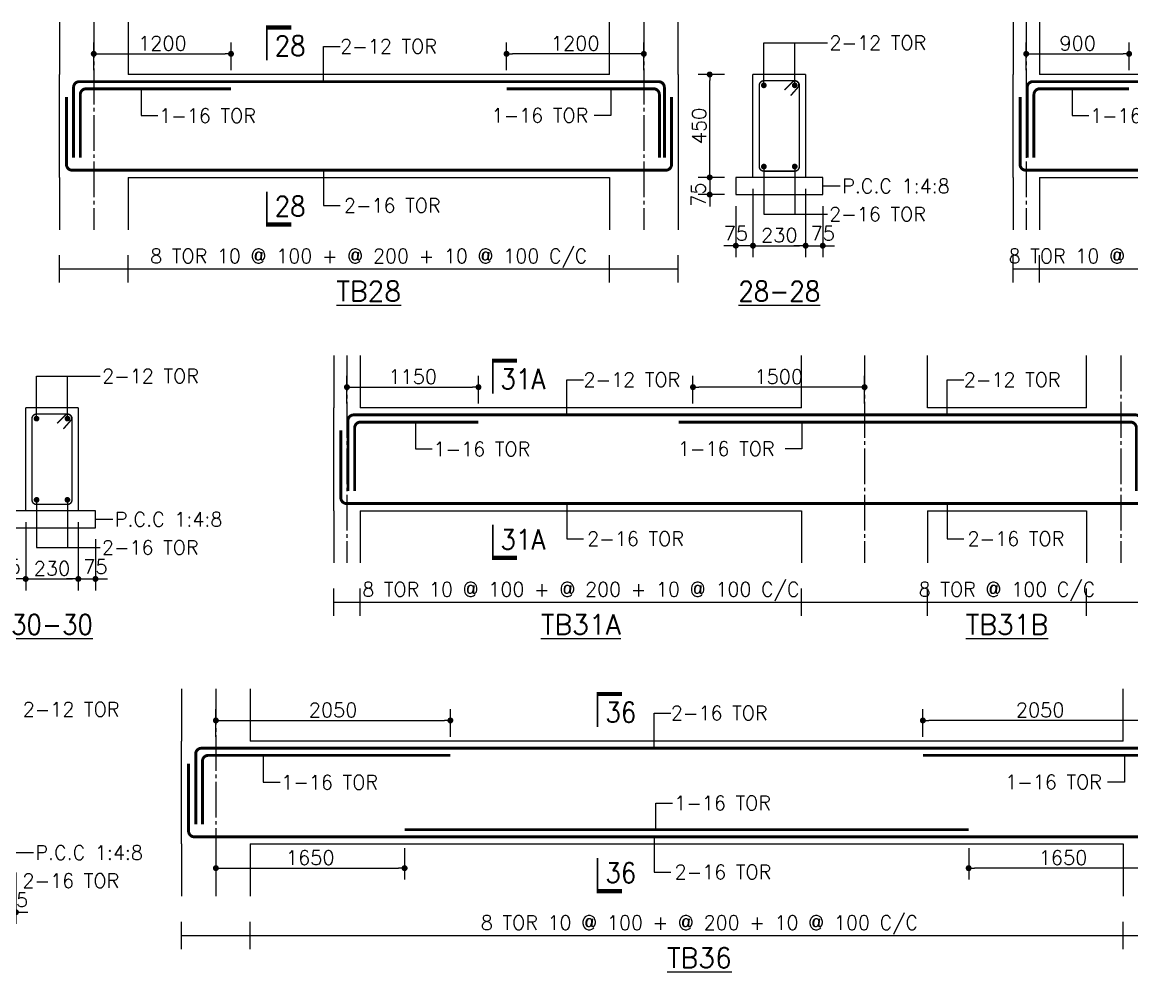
# Model space of a CAD drawing. Extents: x -200722 to 834823, y -494970 to 88783.
# Drawn here: x 278644 to 298044, y -415097 to -398489 of the extents above; entities that cross this region are included whole.
import ezdxf
from ezdxf.enums import TextEntityAlignment as Align

# ---------------------------------------------------------------- set-up
doc = ezdxf.new("R2010")
doc.units = 0
doc.header["$LTSCALE"] = 100
doc.header["$MEASUREMENT"] = 0
doc.header["$PDMODE"] = 34
doc.linetypes.add('CL', pattern=[3.25, 2.5, -0.25, 0.25, -0.25])
doc.layers.get('0').update_dxf_attribs({"linetype": 'CONTINUOUS'})
doc.layers.get('DEFPOINTS').update_dxf_attribs({"linetype": 'CONTINUOUS'})
for name, color, linetype in [('ARO', 7, 'CONTINUOUS'), ('B_NO', 3, 'CONTINUOUS'), ('BEAM', 4, 'CONTINUOUS'), ('CL', 8, 'CL'), ('FOOTING DIM', 4, 'CONTINUOUS'), ('STEEL', 6, 'CONTINUOUS'), ('TEXT', 2, 'CONTINUOUS')]:
    doc.layers.add(name, color=color, linetype=linetype)
doc.styles.add('ROMANS', font='romans.shx')
doc.styles.get("Standard").update_dxf_attribs({"font": 'simplex.shx'})
doc.dimstyles.new('STANDARD$0', dxfattribs={"dimtxt": 2.5, "dimasz": 2.5, "dimexe": 2, "dimexo": 0.7, "dimgap": 0.9, "dimtad": 1, "dimdec": 0, "dimdsep": 46, "dimtxsty": 'ROMANS', "dimcen": 0.09, "dimclrd": 4, "dimclre": 4, "dimclrt": 3, "dimadec": 0, "dimazin": 0, "dimtfac": 1, "dimtdec": 0, "dimtmove": 0, "dimatfit": 3, "dimfxl": 1, "dimtolj": 1, "dimtzin": 0, "dimarcsym": 0})

# ---------------------------------------------------------------- blocks, each defined once
blk = doc.blocks.new('DOT')
at = {"color": 0, "linetype": 'ByBlock'}
blk.add_line((-0.5, 0), (-1, 0), dxfattribs=at)
at = {"color": 0, "linetype": 'ByBlock', "const_width": 0.5}
blk.add_lwpolyline([(-0.25, 0, 1), (0.25, 0, 1)], format="xyb", close=True, dxfattribs=at)
blk = doc.blocks.new('*D1572')
at = {"layer": 'BEAM', "color": 0, "lineweight": -2, "transparency": 16777216}
for p, q in [((287113, -399329), (287113, -398843)), ((289513, -399329), (289513, -398843)), ((289409, -399043), (287217, -399043))]:
    blk.add_line(p, q, dxfattribs=at)
at = {"layer": 'DEFPOINTS', "color": 0, "lineweight": -3, "transparency": 16777216}
for p in [(287113, -399043), (287113, -399529), (289513, -399529)]:
    blk.add_point(p, dxfattribs=at)
at = {"layer": 'BEAM', "color": 0, "lineweight": -2, "transparency": 16777216, "xscale": 104, "yscale": 104, "zscale": 104, "rotation": 180}
blk.add_blockref('DOT', (287113, -399043), dxfattribs=at)
at = {"layer": 'BEAM', "color": 0, "lineweight": -2, "transparency": 16777216, "xscale": 104, "yscale": 104, "zscale": 104}
blk.add_blockref('DOT', (289513, -399043), dxfattribs=at)
at = {"layer": 'BEAM', "color": 0, "transparency": 16777216, "insert": (288313, -398859), "char_height": 248, "attachment_point": 5}
blk.add_mtext('\\A1;1200', dxfattribs=at)
blk = doc.blocks.new('_DOT')
at = {"color": 0, "linetype": 'ByBlock'}
blk.add_line((-0.5, 0), (-1, 0), dxfattribs=at)
at = {"color": 0, "linetype": 'ByBlock', "const_width": 0.5}
blk.add_lwpolyline([(-0.25, 0, 1), (0.25, 0, 1)], format="xyb", close=True, dxfattribs=at)
blk = doc.blocks.new('*D1573')
at = {"layer": 'BEAM', "color": 0, "lineweight": -2, "transparency": 16777216}
for p, q in [((291421, -401404), (291421, -402598)), ((292341, -401404), (292341, -402598)), ((291525, -402398), (292237, -402398))]:
    blk.add_line(p, q, dxfattribs=at)
at = {"layer": 'DEFPOINTS', "color": 0, "lineweight": -3, "transparency": 16777216}
for p in [(291421, -401204), (292341, -401204), (292341, -402398)]:
    blk.add_point(p, dxfattribs=at)
at = {"layer": 'BEAM', "color": 0, "lineweight": -2, "transparency": 16777216, "xscale": 104, "yscale": 104, "zscale": 104, "rotation": 180}
blk.add_blockref('DOT', (291421, -402398), dxfattribs=at)
at = {"layer": 'BEAM', "color": 0, "lineweight": -2, "transparency": 16777216, "xscale": 104, "yscale": 104, "zscale": 104}
blk.add_blockref('DOT', (292341, -402398), dxfattribs=at)
at = {"layer": 'BEAM', "color": 0, "transparency": 16777216, "insert": (291881, -402214), "char_height": 248, "attachment_point": 5}
blk.add_mtext('\\A1;230', dxfattribs=at)
blk = doc.blocks.new('*D1574')
at = {"layer": 'BEAM', "color": 0, "lineweight": -2, "transparency": 16777216}
for p, q in [((290921, -399404), (290464, -399404)), ((290664, -401100), (290664, -399508)), ((290921, -401204), (290464, -401204))]:
    blk.add_line(p, q, dxfattribs=at)
at = {"layer": 'DEFPOINTS', "color": 0, "lineweight": -3, "transparency": 16777216}
for p in [(290664, -399404), (291121, -399404), (291121, -401204)]:
    blk.add_point(p, dxfattribs=at)
at = {"layer": 'BEAM', "color": 0, "lineweight": -2, "transparency": 16777216, "xscale": 104, "yscale": 104, "zscale": 104}
for p, rotation in [((290664, -399404), 90), ((290664, -401204), 270)]:
    blk.add_blockref('DOT', p, dxfattribs=dict(at, rotation=rotation))
at = {"layer": 'BEAM', "color": 0, "transparency": 16777216, "insert": (290480, -400304), "char_height": 248, "attachment_point": 5, "rotation": 90}
blk.add_mtext('\\A1;450', dxfattribs=at)
blk = doc.blocks.new('*D1575')
at = {"layer": 'BEAM', "color": 0, "lineweight": -2, "transparency": 16777216}
for p, q in [((279895, -399329), (279895, -398843)), ((282295, -399329), (282295, -398843)), ((279999, -399043), (282191, -399043))]:
    blk.add_line(p, q, dxfattribs=at)
at = {"layer": 'DEFPOINTS', "color": 0, "lineweight": -3, "transparency": 16777216}
for p in [(282295, -399043), (279895, -399529), (282295, -399529)]:
    blk.add_point(p, dxfattribs=at)
at = {"layer": 'BEAM', "color": 0, "lineweight": -2, "transparency": 16777216, "xscale": 104, "yscale": 104, "zscale": 104, "rotation": 180}
blk.add_blockref('DOT', (279895, -399043), dxfattribs=at)
at = {"layer": 'BEAM', "color": 0, "lineweight": -2, "transparency": 16777216, "xscale": 104, "yscale": 104, "zscale": 104}
blk.add_blockref('DOT', (282295, -399043), dxfattribs=at)
at = {"layer": 'BEAM', "color": 0, "transparency": 16777216, "insert": (281095, -398859), "char_height": 248, "attachment_point": 5}
blk.add_mtext('\\A1;1200', dxfattribs=at)
blk = doc.blocks.new('*D1576')
at = {"layer": 'BEAM', "color": 0, "lineweight": -2, "transparency": 16777216}
for p, q in [((292341, -401704), (292341, -402598)), ((292641, -401704), (292641, -402598)), ((292237, -402398), (292133, -402398)), ((292341, -402398), (292641, -402398)), ((292745, -402398), (292849, -402398))]:
    blk.add_line(p, q, dxfattribs=at)
at = {"layer": 'DEFPOINTS', "color": 0, "lineweight": -3, "transparency": 16777216}
for p in [(292341, -401504), (292641, -401504), (292641, -402398)]:
    blk.add_point(p, dxfattribs=at)
at = {"layer": 'BEAM', "color": 0, "lineweight": -2, "transparency": 16777216, "xscale": 104, "yscale": 104, "zscale": 104}
blk.add_blockref('DOT', (292341, -402398), dxfattribs=at)
at = {"layer": 'BEAM', "color": 0, "lineweight": -2, "transparency": 16777216, "xscale": 104, "yscale": 104, "zscale": 104, "rotation": 180}
blk.add_blockref('DOT', (292641, -402398), dxfattribs=at)
at = {"layer": 'BEAM', "color": 0, "transparency": 16777216, "insert": (292641, -402182), "char_height": 248, "attachment_point": 5}
blk.add_mtext('\\A1;75', dxfattribs=at)
blk = doc.blocks.new('*D1577')
at = {"layer": 'BEAM', "color": 0, "lineweight": -2, "transparency": 16777216}
for p, q in [((291121, -401704), (291121, -402598)), ((291421, -401704), (291421, -402598)), ((291017, -402398), (290913, -402398)), ((291421, -402398), (291121, -402398)), ((291525, -402398), (291629, -402398))]:
    blk.add_line(p, q, dxfattribs=at)
at = {"layer": 'DEFPOINTS', "color": 0, "lineweight": -3, "transparency": 16777216}
for p in [(291121, -401504), (291421, -401504), (291121, -402398)]:
    blk.add_point(p, dxfattribs=at)
at = {"layer": 'BEAM', "color": 0, "lineweight": -2, "transparency": 16777216, "xscale": 104, "yscale": 104, "zscale": 104}
blk.add_blockref('DOT', (291121, -402398), dxfattribs=at)
at = {"layer": 'BEAM', "color": 0, "lineweight": -2, "transparency": 16777216, "xscale": 104, "yscale": 104, "zscale": 104, "rotation": 180}
blk.add_blockref('DOT', (291421, -402398), dxfattribs=at)
at = {"layer": 'BEAM', "color": 0, "transparency": 16777216, "insert": (291121, -402182), "char_height": 248, "attachment_point": 5}
blk.add_mtext('\\A1;75', dxfattribs=at)
blk = doc.blocks.new('*D1578')
at = {"layer": 'BEAM', "color": 0, "lineweight": -2, "transparency": 16777216}
for p, q in [((290664, -401100), (290664, -400996)), ((290921, -401204), (290464, -401204)), ((290664, -401204), (290664, -401504)), ((290921, -401504), (290464, -401504)), ((290664, -401608), (290664, -401712))]:
    blk.add_line(p, q, dxfattribs=at)
at = {"layer": 'DEFPOINTS', "color": 0, "lineweight": -3, "transparency": 16777216}
for p in [(291121, -401204), (290664, -401504), (291121, -401504)]:
    blk.add_point(p, dxfattribs=at)
at = {"layer": 'BEAM', "color": 0, "lineweight": -2, "transparency": 16777216, "xscale": 104, "yscale": 104, "zscale": 104}
for p, rotation in [((290664, -401204), 270), ((290664, -401504), 90)]:
    blk.add_blockref('DOT', p, dxfattribs=dict(at, rotation=rotation))
at = {"layer": 'BEAM', "color": 0, "transparency": 16777216, "insert": (290464, -401504), "char_height": 248, "attachment_point": 5, "rotation": 90}
blk.add_mtext('\\A1;75', dxfattribs=at)
blk = doc.blocks.new('*D1593')
at = {"layer": 'BEAM', "color": 0, "lineweight": -2, "transparency": 16777216}
for p, q in [((278705, -407233), (278705, -408426)), ((279625, -407233), (279625, -408426)), ((278809, -408226), (279521, -408226))]:
    blk.add_line(p, q, dxfattribs=at)
at = {"layer": 'DEFPOINTS', "color": 0, "lineweight": -3, "transparency": 16777216}
for p in [(278705, -407033), (279625, -407033), (279625, -408226)]:
    blk.add_point(p, dxfattribs=at)
at = {"layer": 'BEAM', "color": 0, "lineweight": -2, "transparency": 16777216, "xscale": 104, "yscale": 104, "zscale": 104, "rotation": 180}
blk.add_blockref('DOT', (278705, -408226), dxfattribs=at)
at = {"layer": 'BEAM', "color": 0, "lineweight": -2, "transparency": 16777216, "xscale": 104, "yscale": 104, "zscale": 104}
blk.add_blockref('DOT', (279625, -408226), dxfattribs=at)
at = {"layer": 'BEAM', "color": 0, "transparency": 16777216, "insert": (279165, -408042), "char_height": 248, "attachment_point": 5}
blk.add_mtext('\\A1;230', dxfattribs=at)
blk = doc.blocks.new('*D1596')
at = {"layer": 'BEAM', "color": 0, "lineweight": -2, "transparency": 16777216}
for p, q in [((279625, -407533), (279625, -408426)), ((279925, -407533), (279925, -408426)), ((279521, -408226), (279417, -408226)), ((279625, -408226), (279925, -408226)), ((280029, -408226), (280133, -408226))]:
    blk.add_line(p, q, dxfattribs=at)
at = {"layer": 'DEFPOINTS', "color": 0, "lineweight": -3, "transparency": 16777216}
for p in [(279625, -407333), (279925, -407333), (279925, -408226)]:
    blk.add_point(p, dxfattribs=at)
at = {"layer": 'BEAM', "color": 0, "lineweight": -2, "transparency": 16777216, "xscale": 104, "yscale": 104, "zscale": 104}
blk.add_blockref('DOT', (279625, -408226), dxfattribs=at)
at = {"layer": 'BEAM', "color": 0, "lineweight": -2, "transparency": 16777216, "xscale": 104, "yscale": 104, "zscale": 104, "rotation": 180}
blk.add_blockref('DOT', (279925, -408226), dxfattribs=at)
at = {"layer": 'BEAM', "color": 0, "transparency": 16777216, "insert": (279925, -408011), "char_height": 248, "attachment_point": 5}
blk.add_mtext('\\A1;75', dxfattribs=at)
blk = doc.blocks.new('*D1597')
at = {"layer": 'BEAM', "color": 0, "lineweight": -2, "transparency": 16777216}
for p, q in [((278405, -407533), (278405, -408426)), ((278705, -407533), (278705, -408426)), ((278301, -408226), (278197, -408226)), ((278705, -408226), (278405, -408226)), ((278809, -408226), (278913, -408226))]:
    blk.add_line(p, q, dxfattribs=at)
at = {"layer": 'DEFPOINTS', "color": 0, "lineweight": -3, "transparency": 16777216}
for p in [(278405, -407333), (278705, -407333), (278405, -408226)]:
    blk.add_point(p, dxfattribs=at)
at = {"layer": 'BEAM', "color": 0, "lineweight": -2, "transparency": 16777216, "xscale": 104, "yscale": 104, "zscale": 104}
blk.add_blockref('DOT', (278405, -408226), dxfattribs=at)
at = {"layer": 'BEAM', "color": 0, "lineweight": -2, "transparency": 16777216, "xscale": 104, "yscale": 104, "zscale": 104, "rotation": 180}
blk.add_blockref('DOT', (278705, -408226), dxfattribs=at)
at = {"layer": 'BEAM', "color": 0, "transparency": 16777216, "insert": (278405, -408011), "char_height": 248, "attachment_point": 5}
blk.add_mtext('\\A1;75', dxfattribs=at)
blk = doc.blocks.new('*D1599')
at = {"layer": 'BEAM', "color": 0, "lineweight": -2, "transparency": 16777216}
for p, q in [((290372, -405158), (290372, -404672)), ((293372, -405158), (293372, -404672)), ((293268, -404872), (290476, -404872))]:
    blk.add_line(p, q, dxfattribs=at)
at = {"layer": 'DEFPOINTS', "color": 0, "lineweight": -3, "transparency": 16777216}
for p in [(290372, -404872), (290372, -405358), (293372, -405358)]:
    blk.add_point(p, dxfattribs=at)
at = {"layer": 'BEAM', "color": 0, "lineweight": -2, "transparency": 16777216, "xscale": 104, "yscale": 104, "zscale": 104, "rotation": 180}
blk.add_blockref('DOT', (290372, -404872), dxfattribs=at)
at = {"layer": 'BEAM', "color": 0, "lineweight": -2, "transparency": 16777216, "xscale": 104, "yscale": 104, "zscale": 104}
blk.add_blockref('DOT', (293372, -404872), dxfattribs=at)
at = {"layer": 'BEAM', "color": 0, "transparency": 16777216, "insert": (291872, -404688), "char_height": 248, "attachment_point": 5}
blk.add_mtext('\\A1;1500', dxfattribs=at)
blk = doc.blocks.new('*D1602')
at = {"layer": 'BEAM', "color": 0, "lineweight": -2, "transparency": 16777216}
for p, q in [((284322, -405158), (284322, -404672)), ((286622, -405158), (286622, -404672)), ((284426, -404872), (286518, -404872))]:
    blk.add_line(p, q, dxfattribs=at)
at = {"layer": 'DEFPOINTS', "color": 0, "lineweight": -3, "transparency": 16777216}
for p in [(286622, -404872), (284322, -405358), (286622, -405358)]:
    blk.add_point(p, dxfattribs=at)
at = {"layer": 'BEAM', "color": 0, "lineweight": -2, "transparency": 16777216, "xscale": 104, "yscale": 104, "zscale": 104, "rotation": 180}
blk.add_blockref('DOT', (284322, -404872), dxfattribs=at)
at = {"layer": 'BEAM', "color": 0, "lineweight": -2, "transparency": 16777216, "xscale": 104, "yscale": 104, "zscale": 104}
blk.add_blockref('DOT', (286622, -404872), dxfattribs=at)
at = {"layer": 'BEAM', "color": 0, "transparency": 16777216, "insert": (285472, -404688), "char_height": 248, "attachment_point": 5}
blk.add_mtext('\\A1;1150', dxfattribs=at)
blk = doc.blocks.new('*D1624')
at = {"layer": 'BEAM', "color": 0, "lineweight": -2, "transparency": 16777216}
for p, q in [((278235, -413361), (278235, -414255)), ((278535, -413361), (278535, -414255)), ((278131, -414055), (278027, -414055)), ((278235, -414055), (278535, -414055)), ((278639, -414055), (278743, -414055))]:
    blk.add_line(p, q, dxfattribs=at)
at = {"layer": 'DEFPOINTS', "color": 0, "lineweight": -3, "transparency": 16777216}
for p in [(278235, -413161), (278535, -413161), (278535, -414055)]:
    blk.add_point(p, dxfattribs=at)
at = {"layer": 'BEAM', "color": 0, "lineweight": -2, "transparency": 16777216, "xscale": 104, "yscale": 104, "zscale": 104}
blk.add_blockref('DOT', (278235, -414055), dxfattribs=at)
at = {"layer": 'BEAM', "color": 0, "lineweight": -2, "transparency": 16777216, "xscale": 104, "yscale": 104, "zscale": 104, "rotation": 180}
blk.add_blockref('DOT', (278535, -414055), dxfattribs=at)
at = {"layer": 'BEAM', "color": 0, "transparency": 16777216, "insert": (278535, -413839), "char_height": 248, "attachment_point": 5}
blk.add_mtext('\\A1;75', dxfattribs=at)
blk = doc.blocks.new('*D1627')
at = {"layer": 'BEAM', "color": 0, "lineweight": -2, "transparency": 16777216}
for p, q in [((294392, -410986), (294392, -410501)), ((298492, -410986), (298492, -410501)), ((298388, -410701), (294496, -410701))]:
    blk.add_line(p, q, dxfattribs=at)
at = {"layer": 'DEFPOINTS', "color": 0, "lineweight": -3, "transparency": 16777216}
for p in [(294392, -410701), (294392, -411186), (298492, -411186)]:
    blk.add_point(p, dxfattribs=at)
at = {"layer": 'BEAM', "color": 0, "lineweight": -2, "transparency": 16777216, "xscale": 104, "yscale": 104, "zscale": 104, "rotation": 180}
blk.add_blockref('DOT', (294392, -410701), dxfattribs=at)
at = {"layer": 'BEAM', "color": 0, "lineweight": -2, "transparency": 16777216, "xscale": 104, "yscale": 104, "zscale": 104}
blk.add_blockref('DOT', (298492, -410701), dxfattribs=at)
at = {"layer": 'BEAM', "color": 0, "transparency": 16777216, "insert": (296442, -410517), "char_height": 248, "attachment_point": 5}
blk.add_mtext('\\A1;2050', dxfattribs=at)
blk = doc.blocks.new('*D1630')
at = {"layer": 'BEAM', "color": 0, "lineweight": -2, "transparency": 16777216}
for p, q in [((282030, -410986), (282030, -410501)), ((286130, -410986), (286130, -410501)), ((282134, -410701), (286026, -410701))]:
    blk.add_line(p, q, dxfattribs=at)
at = {"layer": 'DEFPOINTS', "color": 0, "lineweight": -3, "transparency": 16777216}
for p in [(286130, -410701), (282030, -411186), (286130, -411186)]:
    blk.add_point(p, dxfattribs=at)
at = {"layer": 'BEAM', "color": 0, "lineweight": -2, "transparency": 16777216, "xscale": 104, "yscale": 104, "zscale": 104, "rotation": 180}
blk.add_blockref('DOT', (282030, -410701), dxfattribs=at)
at = {"layer": 'BEAM', "color": 0, "lineweight": -2, "transparency": 16777216, "xscale": 104, "yscale": 104, "zscale": 104}
blk.add_blockref('DOT', (286130, -410701), dxfattribs=at)
at = {"layer": 'BEAM', "color": 0, "transparency": 16777216, "insert": (284080, -410517), "char_height": 248, "attachment_point": 5}
blk.add_mtext('\\A1;2050', dxfattribs=at)
blk = doc.blocks.new('*D1634')
at = {"layer": 'BEAM', "color": 0, "lineweight": -2, "transparency": 16777216}
for p, q in [((282030, -412936), (282030, -413484)), ((285330, -412936), (285330, -413484)), ((282134, -413284), (285226, -413284))]:
    blk.add_line(p, q, dxfattribs=at)
at = {"layer": 'DEFPOINTS', "color": 0, "lineweight": -3, "transparency": 16777216}
for p in [(282030, -412736), (285330, -412736), (285330, -413284)]:
    blk.add_point(p, dxfattribs=at)
at = {"layer": 'BEAM', "color": 0, "lineweight": -2, "transparency": 16777216, "xscale": 104, "yscale": 104, "zscale": 104, "rotation": 180}
blk.add_blockref('DOT', (282030, -413284), dxfattribs=at)
at = {"layer": 'BEAM', "color": 0, "lineweight": -2, "transparency": 16777216, "xscale": 104, "yscale": 104, "zscale": 104}
blk.add_blockref('DOT', (285330, -413284), dxfattribs=at)
at = {"layer": 'BEAM', "color": 0, "transparency": 16777216, "insert": (283680, -413100), "char_height": 248, "attachment_point": 5}
blk.add_mtext('\\A1;1650', dxfattribs=at)
blk = doc.blocks.new('*D1635')
at = {"layer": 'BEAM', "color": 0, "lineweight": -2, "transparency": 16777216}
for p, q in [((295192, -412936), (295192, -413484)), ((298492, -412936), (298492, -413484)), ((298388, -413284), (295296, -413284))]:
    blk.add_line(p, q, dxfattribs=at)
at = {"layer": 'DEFPOINTS', "color": 0, "lineweight": -3, "transparency": 16777216}
for p in [(295192, -412736), (298492, -412736), (295192, -413284)]:
    blk.add_point(p, dxfattribs=at)
at = {"layer": 'BEAM', "color": 0, "lineweight": -2, "transparency": 16777216, "xscale": 104, "yscale": 104, "zscale": 104, "rotation": 180}
blk.add_blockref('DOT', (295192, -413284), dxfattribs=at)
at = {"layer": 'BEAM', "color": 0, "lineweight": -2, "transparency": 16777216, "xscale": 104, "yscale": 104, "zscale": 104}
blk.add_blockref('DOT', (298492, -413284), dxfattribs=at)
at = {"layer": 'BEAM', "color": 0, "transparency": 16777216, "insert": (296842, -413100), "char_height": 248, "attachment_point": 5}
blk.add_mtext('\\A1;1650', dxfattribs=at)
blk = doc.blocks.new('*D1933')
at = {"layer": 'BEAM', "color": 0, "lineweight": -2, "transparency": 16777216}
for p, q in [((296198, -399329), (296198, -398843)), ((297998, -399329), (297998, -398843)), ((296302, -399043), (297894, -399043))]:
    blk.add_line(p, q, dxfattribs=at)
at = {"layer": 'DEFPOINTS', "color": 0, "lineweight": -3, "transparency": 16777216}
for p in [(297998, -399043), (296198, -399529), (297998, -399529)]:
    blk.add_point(p, dxfattribs=at)
at = {"layer": 'BEAM', "color": 0, "lineweight": -2, "transparency": 16777216, "xscale": 104, "yscale": 104, "zscale": 104, "rotation": 180}
blk.add_blockref('DOT', (296198, -399043), dxfattribs=at)
at = {"layer": 'BEAM', "color": 0, "lineweight": -2, "transparency": 16777216, "xscale": 104, "yscale": 104, "zscale": 104}
blk.add_blockref('DOT', (297998, -399043), dxfattribs=at)
at = {"layer": 'BEAM', "color": 0, "transparency": 16777216, "insert": (297098, -398859), "char_height": 248, "attachment_point": 5}
blk.add_mtext('\\A1;900', dxfattribs=at)

msp = doc.modelspace()

# ---------------------------------------------------------------- linework, layer by layer
at = {"layer": 'ARO', "color": 18, "true_color": 0x000000}
for points, elevation in [([(283911.5, -399528.8), (283911.5, -398913), (284204.6, -398913)], 5794.3), ([(280723.3, -399653.8), (280723.3, -400120.7), (281016.4, -400120.7)], -1101.5), ([(288934.7, -399653.8), (288934.7, -400120.7), (288641.6, -400120.7)], 6895.9), ([(296999, -399653.8), (296999, -400120.7), (297292.1, -400120.7)], 5794.3), ([(283911.5, -401078.8), (283911.5, -401694.7), (284204.6, -401694.7)], 5794.3), ([(288164.8, -405357.6), (288164.8, -404741.8), (288457.9, -404741.8)], -1101.5), ([(294814.2, -405357.6), (294814.2, -404741.8), (295107.3, -404741.8)], -1101.5), ([(285520.4, -405482.6), (285520.4, -405949.5), (285813.5, -405949.5)], -1101.5), ([(288164.8, -406907.6), (288164.8, -407523.5), (288457.9, -407523.5)], -1101.5), ([(294814.2, -406907.6), (294814.2, -407523.5), (295107.3, -407523.5)], -1101.5), ([(289692.4, -411186.4), (289692.4, -410570.6), (289985.5, -410570.6)], 1795.6), ([(282858.6, -411311.4), (282858.6, -411778.3), (283151.7, -411778.3)], -1101.5), ([(297914, -411311.4), (297914, -411778.3), (297620.9, -411778.3)], 6895.9), ([(289723.6, -412611.4), (289723.6, -412144.5), (290016.7, -412144.5)], -1101.5), ([(289692.4, -412736.4), (289692.4, -413352.3), (289985.5, -413352.3)], 1795.6)]:
    msp.add_lwpolyline(points, dxfattribs=dict(at, elevation=elevation))
msp.add_lwpolyline([(292277.7, -405482.6), (292277.7, -405949.5), (291984.6, -405949.5)], dxfattribs=at)
at = {"layer": 'B_NO', "color": 7}
for points, elevation in [([(282923.6, -399156.7, 30, 30, 0), (282923.6, -398580.2, 75, 75, 0), (283351.1, -398580.2, 75, 75, 0)], 5794.3), ([(282923.6, -401450.9, 30, 30, 0), (282923.6, -402027.4, 75, 75, 0), (283351.1, -402027.4, 75, 75, 0)], 5794.3), ([(286870.2, -404985.5, 30, 30, 0), (286870.2, -404409, 75, 75, 0), (287297.7, -404409, 75, 75, 0)], -1101.5), ([(286870.2, -407279.7, 30, 30, 0), (286870.2, -407856.2, 75, 75, 0), (287297.7, -407856.2, 75, 75, 0)], -1101.5), ([(288704.5, -410814.3, 30, 30, 0), (288704.5, -410237.8, 75, 75, 0), (289132, -410237.8, 75, 75, 0)], 1795.6), ([(288704.5, -413108.5, 30, 30, 0), (288704.5, -413685, 75, 75, 0), (289132, -413685, 75, 75, 0)], 1795.6)]:
    msp.add_lwpolyline(points, format="xyseb", dxfattribs=dict(at, elevation=elevation))
at = {"layer": 'BEAM', "color": 18, "linetype": 'ByBlock', "true_color": 0x000000}
for p, q in [((279294.9, -398489.4), (279294.9, -399403.8)), ((280494.9, -398489.4), (280494.9, -399403.8)), ((288912.9, -399403.8, 6895.9), (288912.9, -398489.4, 6895.9)), ((290112.9, -399403.8, 6895.9), (290112.9, -398489.4, 6895.9)), ((295968, -398489.4, 6895.9), (295968, -399403.8, 6895.9)), ((296428, -398489.4, 6958), (296428, -399403.8, 6958)), ((279294.9, -401203.8), (279294.9, -399403.8)), ((290112.9, -399403.8, 6895.9), (290112.9, -401203.8, 6895.9)), ((295968, -401203.8, 6895.9), (295968, -399403.8, 6895.9)), ((279294.9, -401203.8), (279294.9, -402118.2)), ((280494.9, -401203.8), (288912.9, -401203.8, 6895.9)), ((280494.9, -401203.8), (280494.9, -402118.2)), ((288912.9, -401203.8, 6895.9), (288912.9, -402118.2, 6895.9)), ((290112.9, -401203.8, 6895.9), (290112.9, -402118.2, 6895.9)), ((295968, -401203.8, 6895.9), (295968, -402118.2, 6895.9)), ((296428, -401203.8, 6895.9), (302998, -401203.8, 6895.9)), ((296428, -401203.8, 6895.9), (296428, -402118.2, 6895.9)), ((279294.9, -403041.4), (279294.9, -402566.2)), ((280494.9, -403041.4), (280494.9, -402566.2)), ((288912.9, -403041.4, 6895.9), (288912.9, -402566.2, 6895.9)), ((290112.9, -403041.4, 6895.9), (290112.9, -402566.2, 6895.9)), ((295968, -403041.4, 6895.9), (295968, -402566.2, 6895.9)), ((296428, -403041.4, 6895.9), (296428, -402566.2, 6895.9)), ((279294.9, -402803.8), (290112.9, -402803.8, 6895.9)), ((295968, -402803.8, 6895.9), (303458, -402803.8, 6895.9)), ((284091.9, -404318.2), (284091.9, -405232.6)), ((284551.9, -404318.2, 62.1), (284551.9, -405232.6, 62.1)), ((292272, -405232.6), (292272, -404318.2)), ((294471.9, -405232.6), (294471.9, -404318.2)), ((297252, -405232.6), (297252, -404318.2)), ((284091.9, -407032.6, 0), (284091.9, -405232.6)), ((284091.9, -407032.6, 0), (284091.9, -407947, 0)), ((284551.9, -407032.6), (292272, -407032.6)), ((284551.9, -407032.6, 0), (284551.9, -407947, 0)), ((292272, -407032.6), (292272, -407947)), ((294471.9, -407032.6, 0), (297252, -407032.6)), ((294471.9, -407032.6, 0), (294471.9, -407947, 0)), ((297252, -407032.6), (297252, -407947)), ((284091.9, -408870.2), (284091.9, -408395)), ((284551.9, -408870.2), (284551.9, -408395)), ((292272, -408870.2), (292272, -408395)), ((294471.9, -408870.2), (294471.9, -408395)), ((297252, -408870.2), (297252, -408395)), ((284091.9, -408632.6), (298452, -408632.6)), ((281430.2, -410147, 0), (281430.2, -411061.4, 0)), ((282630.2, -410147, 0), (282630.2, -411061.4, 0)), ((297892.2, -411061.4, 6895.9), (297892.2, -410147, 6895.9)), ((281430.2, -412861.4, 0), (281430.2, -411061.4, 0)), ((281430.2, -412861.4, 0), (281430.2, -413775.8, 0)), ((282630.2, -412861.4, 0), (297892.2, -412861.4, 6895.9)), ((282630.2, -412861.4, 0), (282630.2, -413775.8, 0)), ((297892.2, -412861.4, 6895.9), (297892.2, -413775.8, 6895.9)), ((281430.2, -414699), (281430.2, -414223.8)), ((282630.2, -414699), (282630.2, -414223.8)), ((297892.2, -414699, 6895.9), (297892.2, -414223.8, 6895.9)), ((281430.2, -414461.4), (299092.2, -414461.4, 6895.9))]:
    msp.add_line(p, q, dxfattribs=at)
at = {"layer": 'BEAM', "color": 18, "true_color": 0x000000}
for p, q in [((292340.9, -399403.8, 6895.9), (291420.9, -399403.8, 6895.9)), ((291420.9, -401203.8, 6895.9), (291420.9, -399403.8, 6895.9)), ((292340.9, -399403.8, 6895.9), (292340.9, -401203.8, 6895.9)), ((292340.9, -401203.8, 6895.9), (291420.9, -401203.8, 6895.9)), ((279624.9, -405232.6), (278704.9, -405232.6)), ((278704.9, -407032.6), (278704.9, -405232.6)), ((279624.9, -405232.6), (279624.9, -407032.6)), ((279624.9, -407032.6), (278704.9, -407032.6))]:
    msp.add_line(p, q, dxfattribs=at)
for points, elevation in [([(292340.9, -400003.8), (292340.9, -401203.8)], 6895.9), ([(279624.9, -405832.6), (279624.9, -407032.6)], 0)]:
    msp.add_lwpolyline(points, dxfattribs=dict(at, elevation=elevation))
for points, elevation in [([(292640.9, -401203.8), (291120.9, -401203.8), (291120.9, -401503.8), (292640.9, -401503.8)], 6895.9), ([(279924.9, -407032.6), (278404.9, -407032.6), (278404.9, -407332.6), (279924.9, -407332.6)], 0)]:
    msp.add_lwpolyline(points, close=True, dxfattribs=dict(at, elevation=elevation))
at = {"layer": 'CL', "color": 18, "linetype": 'CL', "lineweight": -3, "ltscale": 2.5, "true_color": 0x000000}
for p, q in [((279894.9, -398489.4), (279894.9, -402118.2)), ((289512.9, -398489.4, 6895.9), (289512.9, -402118.2, 6895.9)), ((296198, -398489.4, 6895.9), (296198, -402118.2, 6895.9)), ((284321.9, -404318.2, 31.1), (284321.9, -407947, 31.1)), ((293371.9, -404318.2, 0), (293371.9, -407947, 0)), ((297852, -404318.2), (297852, -407947, 0)), ((282030.2, -410147, 0), (282030.2, -413775.8, 0))]:
    msp.add_line(p, q, dxfattribs=at)
at = {"layer": 'FOOTING DIM', "color": 18, "true_color": 0x000000}
for p, q in [((288912.9, -399403.8, 6896), (280494.9, -399403.8, -62.1)), ((302998, -399403.8, 6896), (296428, -399403.8, 6895.9)), ((292272, -405232.6, -20.1), (284551.9, -405232.6, 0)), ((297252, -405232.6, 0.2), (294471.9, -405232.6, -15.7)), ((297892.2, -411061.4, 6896), (282630.2, -411061.4, -62.1))]:
    msp.add_line(p, q, dxfattribs=at)
at = {"layer": 'STEEL', "color": 18, "true_color": 0x000000}
for points, const_width, elevation in [([(289872, -400859.7), (289872, -399630.4, 0.4142136), (289770.4, -399528.8), (279642.5, -399528.8, 0.4142136), (279542.5, -399628.8), (279542.5, -400859.7)], 50.8, 5794.3), ([(291972.4, -399674.8), (292112.8, -399533, -0.9245164), (292207, -399628.7), (292079.7, -399773.7, -122.114008)], 25, 6895.9), ([(303217.2, -400859.7), (303217.2, -399630.4, 0.4142136), (303115.6, -399528.8), (296315.7, -399528.8, 0.4142136), (296215.7, -399628.8), (296215.7, -400859.7)], 50.8, 5794.3), ([(279417.5, -399800.5), (279417.5, -400977.2, 0.4142136), (279519.1, -401078.8), (289895.4, -401078.8, 0.4142136), (289997, -400977.2), (289997, -399800.5)], 50.8, 5794.3), ([(296090.7, -399800.5), (296090.7, -400977.2, 0.4142136), (296192.3, -401078.8), (303240.6, -401078.8, 0.4142136), (303342.2, -400977.2), (303342.2, -399800.5)], 50.8, 5794.3), ([(279256.3, -405503.6), (279396.7, -405361.8, -0.9245164), (279491, -405457.5), (279363.6, -405602.5, -122.114008)], 25, 0), ([(298211.1, -406688.5), (298211.1, -405459.2, 0.4142136), (298109.5, -405357.6), (284439.6, -405357.6, 0.4142136), (284339.6, -405457.6), (284339.6, -406688.5)], 50.8, -1101.5), ([(284214.6, -405629.3), (284214.6, -406806, 0.4142136), (284316.2, -406907.6), (298234.5, -406907.6, 0.4142136), (298336.1, -406806), (298336.1, -405629.3)], 50.8, -1101.5), ([(298851.3, -412517.3), (298851.3, -411288, 0.4142136), (298749.7, -411186.4), (281777.8, -411186.4, 0.4142136), (281677.8, -411286.4), (281677.8, -412517.3)], 50.8, 5794.3), ([(281552.8, -411458.1), (281552.8, -412634.8, 0.4142136), (281654.4, -412736.4), (298874.7, -412736.4, 0.4142136), (298976.3, -412634.8), (298976.3, -411458.1)], 50.8, 5794.3)]:
    msp.add_lwpolyline(points, format="xyb", dxfattribs=dict(at, const_width=const_width, elevation=elevation))
at = {"layer": 'STEEL', "color": 3, "const_width": 50.8}
for points, elevation in [([(279660, -400859.7), (279660, -399755.4, -0.4142136), (279761.6, -399653.8), (282294.9, -399653.8)], -1101.5), ([(289784.6, -400859.7), (289784.6, -399755.4, 0.4142136), (289683, -399653.8), (287112.9, -399653.8)], 6895.9), ([(296333.1, -400859.7), (296333.1, -399755.4, -0.4142136), (296434.7, -399653.8), (297998, -399653.8)], 5794.3), ([(284457, -406688.5), (284457, -405584.2, -0.4142136), (284558.6, -405482.6), (286621.9, -405482.6)], -1101.5), ([(298123.7, -406688.5), (298123.7, -405584.2, 0.4142136), (298022.1, -405482.6), (294705.8, -405482.6)], 0), ([(281795.3, -412517.3), (281795.3, -411413, -0.4142136), (281896.9, -411311.4), (286130.2, -411311.4)], -1101.5), ([(298763.9, -412517.3), (298763.9, -411413, 0.4142136), (298662.3, -411311.4), (294392.2, -411311.4)], 6895.9)]:
    msp.add_lwpolyline(points, format="xyb", dxfattribs=dict(at, elevation=elevation))
at = {"layer": 'STEEL', "color": 18, "true_color": 0x000000}
for points, const_width, elevation in [([(291610.9, -399513.8), (292150.9, -399513.8, -0.4142136), (292230.9, -399593.8), (292230.9, -401013.8, -0.4142136), (292150.9, -401093.8), (291610.9, -401093.8, -0.4142136), (291530.9, -401013.8), (291530.9, -399593.8, -0.4142136)], 25.4, 6895.9), ([(291585.9, -399593.8, 1), (291635.9, -399593.8, 1)], 50, 6895.9), ([(292125.9, -399593.8, 1), (292175.9, -399593.8, 1)], 50, 6895.9), ([(291585.9, -401013.8, -1), (291635.9, -401013.8, -1)], 50, 6895.9), ([(292125.9, -401013.8, -1), (292175.9, -401013.8, -1)], 50, 6895.9), ([(278894.9, -405342.6), (279434.9, -405342.6, -0.4142136), (279514.9, -405422.6), (279514.9, -406842.6, -0.4142136), (279434.9, -406922.6), (278894.9, -406922.6, -0.4142136), (278814.9, -406842.6), (278814.9, -405422.6, -0.4142136)], 25.4, 0), ([(278869.9, -405422.6, 1), (278919.9, -405422.6, 1)], 50, 0), ([(279409.9, -405422.6, 1), (279459.9, -405422.6, 1)], 50, 0)]:
    msp.add_lwpolyline(points, format="xyb", close=True, dxfattribs=dict(at, const_width=const_width, elevation=elevation))
at = {"layer": 'STEEL', "color": 3, "const_width": 50.8}
for points, elevation in [([(295342, -405482.6), (290122, -405482.6)], 0), ([(285330.2, -412611.4), (295192.2, -412611.4)], -1101.5)]:
    msp.add_lwpolyline(points, dxfattribs=dict(at, elevation=elevation))
at = {"layer": 'STEEL', "color": 18, "true_color": 0x000000, "const_width": 50}
for points in [[(278869.9, -406842.6, -1), (278919.9, -406842.6, -1)], [(279409.9, -406842.6, -1), (279459.9, -406842.6, -1)]]:
    msp.add_lwpolyline(points, format="xyb", close=True, dxfattribs=at)
at = {"layer": 'TEXT', "color": 18, "true_color": 0x000000}
for points, elevation in [([(291610.9, -399593.8), (291610.9, -398850), (292722.5, -398850)], 6895.9), ([(292150.9, -399593.8), (292150.9, -398850)], 6895.9), ([(291610.9, -401013.8), (291610.9, -401847.1), (292722.5, -401847.1)], 6895.9), ([(292150.9, -401013.8), (292150.9, -401847.1)], 6895.9), ([(292640.9, -401353.8), (292944.4, -401353.8)], 6895.9), ([(278894.9, -405422.6), (278894.9, -404678.8), (280006.4, -404678.8)], 0), ([(279434.9, -405422.6), (279434.9, -404678.8)], 0), ([(279924.9, -407182.6), (280228.4, -407182.6)], 0), ([(278535.2, -413011.4), (278838.7, -413011.4)], 0)]:
    msp.add_lwpolyline(points, dxfattribs=dict(at, elevation=elevation))
for points in [[(278894.9, -406842.6), (278894.9, -407675.9), (280006.4, -407675.9)], [(279434.9, -406842.6), (279434.9, -407675.9)]]:
    msp.add_lwpolyline(points, dxfattribs=at)

# ---------------------------------------------------------------- texts
at = {"layer": 'B_NO', "color": 18, "true_color": 0x000000, "width": 0.9}
for s, p in [('28', (283059.2, -398900.6, 5794.3)), ('28', (283059.2, -401707, 5794.3)), ('31A', (287005.8, -404729.4, -1101.5)), ('31A', (287005.8, -407535.8, -1101.5)), ('36', (288840.1, -410558.2, 1795.6)), ('36', (288840.1, -413364.6, 1795.6))]:
    msp.add_text(s, height=350, dxfattribs=at).set_placement(p, align=Align.MIDDLE_LEFT)
at = {"layer": 'B_NO', "color": 18, "true_color": 0x000000}
for s, height, width, p in [('8 TOR 10 @ 100 + @ 200 + 10 @ 100 C/C', 250, 0.98, (284703.9, -402596.7, 3447.9)), ('8 TOR 10 @ 100 + @ 150 + 10 @ 100 C/C', 250, 0.98, (299713, -402596.7, 6895.9)), ('%%UTB28', 350, 0.98, (284703.9, -403194, 3447.9)), ('%%U28-28', 350, 0.9, (291880.9, -403194, 6895.9)), ('8 TOR 10 @ 100 + @ 200 + 10 @ 100 C/C', 250, 0.98, (288411.9, -408425.5, 0)), ('8 TOR @ 100 C/C', 250, 0.98, (295862, -408425.5, 0)), ('%%U30-30', 350, 0.9, (279164.9, -409022.8)), ('%%UTB31A', 350, 0.98, (288411.9, -409022.8, 0)), ('%%UTB31B', 350, 0.98, (295862, -409022.8, 0)), ('8 TOR 10 @ 100 + @ 200 + 10 @ 100 C/C', 250, 0.98, (290484.7, -414254.3, -550.8)), ('%%UTB36', 350, 0.98, (290484.7, -414851.6, -550.8))]:
    msp.add_text(s, height=height, dxfattribs=dict(at, width=width)).set_placement(p, align=Align.MIDDLE)
at = {"layer": 'TEXT', "color": 18, "true_color": 0x000000, "width": 0.98}
for s, p in [('2-12 TOR', (284204.6, -398913, 5794.3)), ('2-12 TOR', (292758.9, -398850, 6895.9)), ('1-16 TOR', (281039.3, -400124.6, -1101.5)), ('1-16 TOR', (286851.1, -400120.7, 6895.9)), ('1-16 TOR', (297315, -400124.6, 5794.3)), ('P.C.C 1:4:8', (292980.8, -401353.8, 6895.9)), ('2-16 TOR', (284269.5, -401694.7, 5794.3)), ('2-16 TOR', (292754.2, -401847.1, 6895.9)), ('2-12 TOR', (280042.8, -404678.8)), ('2-12 TOR', (288457.9, -404741.8, -1101.5)), ('2-12 TOR', (295107.3, -404741.8, -1101.5)), ('1-16 TOR', (285836.4, -405953.4, -1101.5)), ('1-16 TOR', (290106.7, -405949.5)), ('P.C.C 1:4:8', (280264.7, -407182.6)), ('2-16 TOR', (288522.7, -407523.5, -1101.5)), ('2-16 TOR', (295172.2, -407523.5, -1101.5)), ('2-16 TOR', (280038.1, -407675.9)), ('2-12 TOR', (278653.2, -410507.6)), ('2-16 TOR', (289985.5, -410570.6, 1795.6)), ('1-16 TOR', (283174.7, -411782.2, -1101.5)), ('1-16 TOR', (295830.4, -411778.3, 6895.9)), ('1-16 TOR', (290045.5, -412144.5, -1101.5)), ('P.C.C 1:4:8', (278875.1, -413011.4)), ('2-16 TOR', (290050.4, -413352.3, 1795.6)), ('2-16 TOR', (278648.5, -413504.7))]:
    msp.add_text(s, height=250, dxfattribs=at).set_placement(p, align=Align.MIDDLE_LEFT)

# ---------------------------------------------------------------- dimensions: what is measured, and where the dimension line sits
at = {"layer": 'BEAM', "color": 18, "true_color": 0x000000}
for base, p1, p2, override, picture, middle in [((282294.9, -399043.2, -1101.5), (279894.9, -399528.8, -1101.5), (282294.9, -399528.8, -1101.5), {"dimscale": 8, "dimtxt": 31, "dimasz": 13, "dimexe": 25, "dimexo": 25, "dimgap": 7.5, "dimdec": 0, "dimlfac": 0.5, "dimzin": 3, "dimtxsty": 'Standard', "dimblk": 'DOT', "dimcen": 3, "dimdle": 4, "dimclrd": 0, "dimclre": 0, "dimclrt": 0, "dimtdec": 0, "dimtmove": 2, "dimldrblk": 'DOT', "dimtzin": 3}, '*D1575', (281094.9, -398859.2, -1101.5)), ((297998, -399043.2, 5794.3), (296198, -399528.8, 5794.3), (297998, -399528.8, 5794.3), {"dimscale": 8, "dimtxt": 31, "dimasz": 13, "dimexe": 25, "dimexo": 25, "dimgap": 7.5, "dimdec": 0, "dimlfac": 0.5, "dimzin": 3, "dimtxsty": 'Standard', "dimblk": 'DOT', "dimcen": 3, "dimdle": 4, "dimclrd": 0, "dimclre": 0, "dimclrt": 0, "dimtdec": 0, "dimtmove": 2, "dimldrblk": 'DOT', "dimtzin": 3}, '*D1933', (297098, -398859.2, 5794.3)), ((292340.9, -402397.7, 6895.9), (291420.9, -401203.8, 6895.9), (292340.9, -401203.8, 6895.9), {"dimscale": 8, "dimtxt": 31, "dimasz": 13, "dimexe": 25, "dimexo": 25, "dimgap": 7.5, "dimdec": 0, "dimlfac": 0.25, "dimzin": 3, "dimtxsty": 'Standard', "dimblk": 'DOT', "dimcen": 3, "dimdle": 4, "dimclrd": 0, "dimclre": 0, "dimclrt": 0, "dimtdec": 0, "dimtmove": 2, "dimldrblk": 'DOT', "dimtzin": 3}, '*D1573', (291880.9, -402213.7, 6895.9)), ((286621.9, -404872, -1070.5), (284321.9, -405357.6, -1070.5), (286621.9, -405357.6, -1070.5), {"dimscale": 8, "dimtxt": 31, "dimasz": 13, "dimexe": 25, "dimexo": 25, "dimgap": 7.5, "dimdec": 0, "dimlfac": 0.5, "dimzin": 3, "dimtxsty": 'Standard', "dimblk": 'DOT', "dimcen": 3, "dimdle": 4, "dimclrd": 0, "dimclre": 0, "dimclrt": 0, "dimtdec": 0, "dimtmove": 2, "dimldrblk": 'DOT', "dimtzin": 3}, '*D1602', (285471.9, -404688, -1070.5)), ((279624.9, -408226.5), (278704.9, -407032.6), (279624.9, -407032.6), {"dimscale": 8, "dimtxt": 31, "dimasz": 13, "dimexe": 25, "dimexo": 25, "dimgap": 7.5, "dimdec": 0, "dimlfac": 0.25, "dimzin": 3, "dimtxsty": 'Standard', "dimblk": 'DOT', "dimcen": 3, "dimdle": 4, "dimclrd": 0, "dimclre": 0, "dimclrt": 0, "dimtdec": 0, "dimtmove": 2, "dimldrblk": 'DOT', "dimtzin": 3}, '*D1593', (279164.9, -408042.5)), ((286130.2, -410700.8, -1101.5), (282030.2, -411186.4, -1101.5), (286130.2, -411186.4, -1101.5), {"dimscale": 8, "dimtxt": 31, "dimasz": 13, "dimexe": 25, "dimexo": 25, "dimgap": 7.5, "dimdec": 0, "dimlfac": 0.5, "dimzin": 3, "dimtxsty": 'Standard', "dimblk": 'DOT', "dimcen": 3, "dimdle": 4, "dimclrd": 0, "dimclre": 0, "dimclrt": 0, "dimtdec": 0, "dimtmove": 2, "dimldrblk": 'DOT', "dimtzin": 3}, '*D1630', (284080.2, -410516.8, -1101.5)), ((285330.2, -413283.8, -1101.5), (282030.2, -412736.4, -1101.5), (285330.2, -412736.4, -1101.5), {"dimscale": 8, "dimtxt": 31, "dimasz": 13, "dimexe": 25, "dimexo": 25, "dimgap": 7.5, "dimdec": 0, "dimlfac": 0.5, "dimzin": 3, "dimtxsty": 'Standard', "dimblk": 'DOT', "dimcen": 3, "dimdle": 4, "dimclrd": 0, "dimclre": 0, "dimclrt": 0, "dimtdec": 0, "dimtmove": 2, "dimldrblk": 'DOT', "dimtzin": 3}, '*D1634', (283680.2, -413099.8, -1101.5))]:
    dim = msp.add_linear_dim(base=base, p1=p1, p2=p2, dimstyle='STANDARD$0', override=override, dxfattribs=at)
    dim.commit()
    dim.dimension.update_dxf_attribs({"geometry": picture, "text_midpoint": middle})
for base, p1, p2, angle, override, picture, middle in [((287112.9, -399043.2, 6895.9), (289512.9, -399528.8, 6895.9), (287112.9, -399528.8, 6895.9), 180, {"dimscale": 8, "dimtxt": 31, "dimasz": 13, "dimexe": 25, "dimexo": 25, "dimgap": 7.5, "dimdec": 0, "dimlfac": 0.5, "dimzin": 3, "dimtxsty": 'Standard', "dimblk": 'DOT', "dimcen": 3, "dimdle": 4, "dimclrd": 0, "dimclre": 0, "dimclrt": 0, "dimtdec": 0, "dimtmove": 2, "dimldrblk": 'DOT', "dimtzin": 3}, '*D1572', (288312.9, -398859.2, 6895.9)), ((290663.5, -399403.8, 6895.9), (291120.9, -401203.8, 6895.9), (291120.9, -399403.8, 6895.9), 90, {"dimscale": 8, "dimtxt": 31, "dimasz": 13, "dimexe": 25, "dimexo": 25, "dimgap": 7.5, "dimdec": 0, "dimlfac": 0.25, "dimzin": 3, "dimtxsty": 'Standard', "dimblk": 'DOT', "dimcen": 3, "dimdle": 4, "dimclrd": 0, "dimclre": 0, "dimclrt": 0, "dimtdec": 0, "dimtmove": 2, "dimldrblk": 'DOT', "dimtzin": 3}, '*D1574', (290479.5, -400303.8, 6895.9)), ((290371.9, -404872, 0), (293371.9, -405357.6, 0), (290371.9, -405357.6, 0), 180, {"dimscale": 8, "dimtxt": 31, "dimasz": 13, "dimexe": 25, "dimexo": 25, "dimgap": 7.5, "dimdec": 0, "dimlfac": 0.5, "dimzin": 3, "dimtxsty": 'Standard', "dimblk": 'DOT', "dimcen": 3, "dimdle": 4, "dimclrd": 0, "dimclre": 0, "dimclrt": 0, "dimtdec": 0, "dimtmove": 2, "dimldrblk": 'DOT', "dimtzin": 3}, '*D1599', (291871.9, -404688, 0)), ((294392.2, -410700.8, 6895.9), (298492.2, -411186.4, 6895.9), (294392.2, -411186.4, 6895.9), 180, {"dimscale": 8, "dimtxt": 31, "dimasz": 13, "dimexe": 25, "dimexo": 25, "dimgap": 7.5, "dimdec": 0, "dimlfac": 0.5, "dimzin": 3, "dimtxsty": 'Standard', "dimblk": 'DOT', "dimcen": 3, "dimdle": 4, "dimclrd": 0, "dimclre": 0, "dimclrt": 0, "dimtdec": 0, "dimtmove": 2, "dimldrblk": 'DOT', "dimtzin": 3}, '*D1627', (296442.2, -410516.8, 6895.9)), ((295192.2, -413283.8, -1101.5), (298492.2, -412736.4, -1101.5), (295192.2, -412736.4, -1101.5), 180, {"dimscale": 8, "dimtxt": 31, "dimasz": 13, "dimexe": 25, "dimexo": 25, "dimgap": 7.5, "dimdec": 0, "dimlfac": 0.5, "dimzin": 3, "dimtxsty": 'Standard', "dimblk": 'DOT', "dimcen": 3, "dimdle": 4, "dimclrd": 0, "dimclre": 0, "dimclrt": 0, "dimtdec": 0, "dimtmove": 2, "dimldrblk": 'DOT', "dimtzin": 3}, '*D1635', (296842.2, -413099.8, -1101.5))]:
    dim = msp.add_linear_dim(base=base, p1=p1, p2=p2, angle=angle, dimstyle='STANDARD$0', override=override, dxfattribs=at)
    dim.commit()
    dim.dimension.update_dxf_attribs({"geometry": picture, "text_midpoint": middle})
for base, p1, p2, angle, picture, middle in [((290663.5, -401503.8, 6895.9), (291120.9, -401203.8, 6895.9), (291120.9, -401503.8, 6895.9), 270, '*D1578', (290463.5, -401503.8, 6895.9)), ((291120.9, -402397.7, 6895.9), (291420.9, -401503.8, 6895.9), (291120.9, -401503.8, 6895.9), 180, '*D1577', (291120.9, -402181.9, 6895.9)), ((278404.9, -408226.5), (278704.9, -407332.6), (278404.9, -407332.6), 180, '*D1597', (278404.9, -408010.7))]:
    dim = msp.add_linear_dim(base=base, p1=p1, p2=p2, angle=angle, dimstyle='STANDARD$0', override={"dimscale": 8, "dimtxt": 31, "dimasz": 13, "dimexe": 25, "dimexo": 25, "dimgap": 7.5, "dimdec": 0, "dimlfac": 0.25, "dimzin": 3, "dimtxsty": 'Standard', "dimblk": 'DOT', "dimcen": 3, "dimdle": 4, "dimclrd": 0, "dimclre": 0, "dimclrt": 0, "dimtdec": 0, "dimtmove": 2, "dimldrblk": 'DOT', "dimtzin": 3}, dxfattribs=at)
    dim.commit()
    dim.dimension.update_dxf_attribs({"geometry": picture, "text_midpoint": middle, "dimtype": 160})
for base, p1, p2, picture, middle in [((292640.9, -402397.7, 6895.9), (292340.9, -401503.8, 6895.9), (292640.9, -401503.8, 6895.9), '*D1576', (292640.9, -402181.9, 6895.9)), ((279924.9, -408226.5), (279624.9, -407332.6), (279924.9, -407332.6), '*D1596', (279924.9, -408010.7)), ((278535.2, -414055.3), (278235.2, -413161.4), (278535.2, -413161.4), '*D1624', (278535.2, -413839.5))]:
    dim = msp.add_linear_dim(base=base, p1=p1, p2=p2, dimstyle='STANDARD$0', override={"dimscale": 8, "dimtxt": 31, "dimasz": 13, "dimexe": 25, "dimexo": 25, "dimgap": 7.5, "dimdec": 0, "dimlfac": 0.25, "dimzin": 3, "dimtxsty": 'Standard', "dimblk": 'DOT', "dimcen": 3, "dimdle": 4, "dimclrd": 0, "dimclre": 0, "dimclrt": 0, "dimtdec": 0, "dimtmove": 2, "dimldrblk": 'DOT', "dimtzin": 3}, dxfattribs=at)
    dim.commit()
    dim.dimension.update_dxf_attribs({"geometry": picture, "text_midpoint": middle, "dimtype": 160})

doc.saveas('drawing.dxf')
